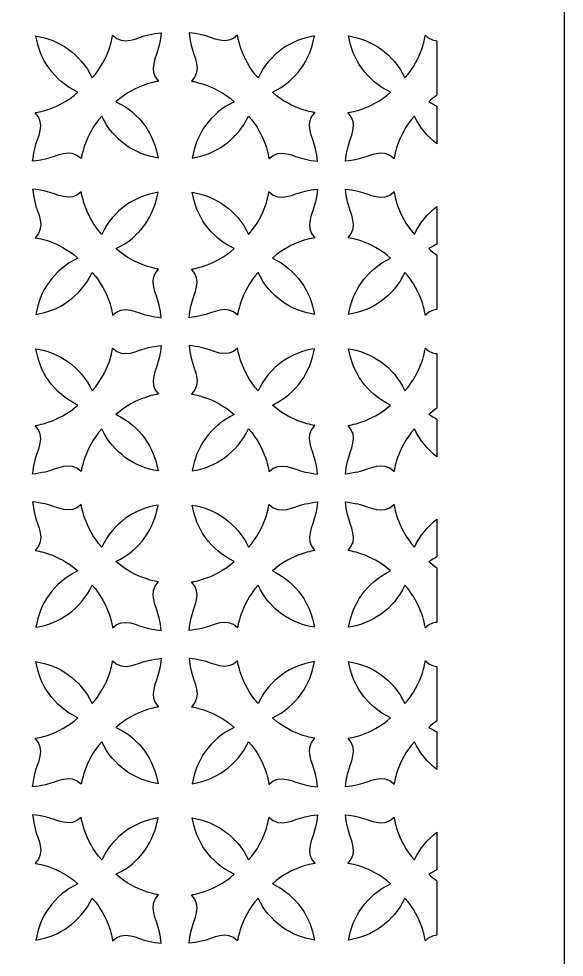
# Model space of a CAD drawing. Header units: centimetres. Extents: x 16.2 to 21.1, y -9 to 9.
# Drawn here: x 18.63 to 21.085, y -4.181 to 0.041 of the extents above; entities that cross this region are included whole.
import ezdxf

# ---------------------------------------------------------------- set-up
doc = ezdxf.new("R2010")
doc.units = ezdxf.units.CM
doc.header["$MEASUREMENT"] = 0
doc.layers.add('layer 1', color=7, linetype='Continuous')

msp = doc.modelspace()

# ---------------------------------------------------------------- linework, layer by layer
at = {"layer": 'layer 1', "color": 250}
msp.add_open_spline([(21.08487, 8.99979), (19.44851, 8.99979), (17.81214, 8.99979), (16.17578, 8.99979), (16.17578, 8.99979), (16.17578, 3.5307), (16.17578, -1.93839), (16.17578, -7.40748), (16.17578, -7.40748), (16.17579, -7.40748), (16.1758, -7.40748), (16.17582, -7.40748), (16.17582, -7.40748), (16.17582, -7.93839), (16.17582, -8.4693), (16.17582, -9.00022), (16.17582, -9.00022), (16.36673, -9.00022), (16.55764, -9.00022), (16.74854, -9.00022), (16.74854, -9.00022), (16.74854, -8.9184), (16.74854, -8.83658), (16.74854, -8.75476), (16.74854, -8.75476), (16.95049, -8.75476), (17.15243, -8.75476), (17.35437, -8.75476), (17.35437, -8.75476), (17.35437, -8.59488), (17.35437, -8.435), (17.35437, -8.27512), (17.35437, -8.27512), (17.43606, -8.27349), (17.51776, -8.27186), (17.59946, -8.27022), (17.59946, -8.27022), (17.61397, -8.31159), (17.63297, -8.34747), (17.66454, -8.37914), (17.66454, -8.37914), (17.69546, -8.41014), (17.7274, -8.42931), (17.76491, -8.43803), (17.76491, -8.43803), (17.81457, -8.44958), (17.867, -8.44455), (17.90686, -8.40977), (17.90686, -8.40977), (17.94544, -8.37612), (17.9677, -8.32221), (17.97569, -8.27078), (17.97569, -8.27078), (17.99851, -8.27309), (18.01793, -8.27256), (18.03624, -8.26994), (18.03624, -8.26994), (18.1276, -8.25686), (18.17076, -8.19905), (18.17847, -8.11187), (18.17847, -8.11187), (18.18036, -8.09051), (18.17886, -8.06942), (18.17207, -8.05086), (18.17207, -8.05086), (18.17351, -8.05122), (18.17494, -8.05157), (18.17638, -8.05193), (18.17638, -8.05193), (18.20862, -8.06308), (18.24086, -8.07422), (18.2731, -8.08537), (18.2731, -8.08537), (18.29245, -8.28293), (18.44501, -8.43675), (18.63034, -8.43675), (18.63034, -8.43675), (18.81568, -8.43675), (18.96824, -8.28293), (18.98759, -8.08537), (18.98759, -8.08537), (19.01983, -8.07422), (19.05207, -8.06308), (19.08431, -8.05193), (19.08431, -8.05193), (19.08574, -8.05157), (19.08718, -8.05122), (19.08861, -8.05086), (19.08861, -8.05086), (19.08183, -8.06942), (19.08032, -8.09051), (19.08222, -8.11187), (19.08222, -8.11187), (19.08993, -8.19905), (19.13308, -8.25686), (19.22445, -8.26994), (19.22445, -8.26994), (19.24276, -8.27256), (19.26217, -8.27309), (19.28499, -8.27078), (19.28499, -8.27078), (19.29299, -8.32221), (19.31525, -8.37612), (19.35382, -8.40977), (19.35382, -8.40977), (19.39368, -8.44455), (19.44612, -8.44958), (19.49577, -8.43803), (19.49577, -8.43803), (19.53329, -8.42931), (19.56524, -8.41014), (19.59615, -8.37914), (19.59615, -8.37914), (19.62771, -8.34747), (19.64672, -8.31159), (19.66123, -8.27022), (19.66123, -8.27022), (19.74293, -8.27186), (19.82463, -8.27349), (19.90632, -8.27512), (19.90632, -8.27512), (19.90632, -8.435), (19.90632, -8.59488), (19.90632, -8.75476), (19.90632, -8.75476), (20.10827, -8.75476), (20.3102, -8.75476), (20.51214, -8.75476), (20.51214, -8.75476), (20.51214, -8.83658), (20.51214, -8.9184), (20.51214, -9.00022), (20.51214, -9.00022), (20.70305, -9.00022), (20.89396, -9.00022), (21.08487, -9.00022), (21.08487, -9.00022), (21.08487, -8.4693), (21.08487, -7.93839), (21.08487, -7.40748), (21.08487, -7.40748), (21.08487, -1.93839), (21.08487, 3.5307), (21.08487, 8.99979)], degree=3, knots=[0, 0, 0, 0, 0.027027, 0.027027, 0.027027, 0.027027, 0.0540541, 0.0540541, 0.0540541, 0.0540541, 0.0810811, 0.0810811, 0.0810811, 0.0810811, 0.1081081, 0.1081081, 0.1081081, 0.1081081, 0.1351351, 0.1351351, 0.1351351, 0.1351351, 0.1621622, 0.1621622, 0.1621622, 0.1621622, 0.1891892, 0.1891892, 0.1891892, 0.1891892, 0.2162162, 0.2162162, 0.2162162, 0.2162162, 0.2432432, 0.2432432, 0.2432432, 0.2432432, 0.2702703, 0.2702703, 0.2702703, 0.2702703, 0.2972973, 0.2972973, 0.2972973, 0.2972973, 0.3243243, 0.3243243, 0.3243243, 0.3243243, 0.3513514, 0.3513514, 0.3513514, 0.3513514, 0.3783784, 0.3783784, 0.3783784, 0.3783784, 0.4054054, 0.4054054, 0.4054054, 0.4054054, 0.4324324, 0.4324324, 0.4324324, 0.4324324, 0.4594595, 0.4594595, 0.4594595, 0.4594595, 0.4864865, 0.4864865, 0.4864865, 0.4864865, 0.5135135, 0.5135135, 0.5135135, 0.5135135, 0.5405405, 0.5405405, 0.5405405, 0.5405405, 0.5675676, 0.5675676, 0.5675676, 0.5675676, 0.5945946, 0.5945946, 0.5945946, 0.5945946, 0.6216216, 0.6216216, 0.6216216, 0.6216216, 0.6486486, 0.6486486, 0.6486486, 0.6486486, 0.6756757, 0.6756757, 0.6756757, 0.6756757, 0.7027027, 0.7027027, 0.7027027, 0.7027027, 0.7297297, 0.7297297, 0.7297297, 0.7297297, 0.7567568, 0.7567568, 0.7567568, 0.7567568, 0.7837838, 0.7837838, 0.7837838, 0.7837838, 0.8108108, 0.8108108, 0.8108108, 0.8108108, 0.8378378, 0.8378378, 0.8378378, 0.8378378, 0.8648649, 0.8648649, 0.8648649, 0.8648649, 0.8918919, 0.8918919, 0.8918919, 0.8918919, 0.9189189, 0.9189189, 0.9189189, 0.9189189, 0.9459459, 0.9459459, 0.9459459, 0.9459459, 1, 1, 1, 1], dxfattribs=at)
at = {"layer": 'layer 1', "color": 7}
for points, knots in [([(19.25695, -0.58592), (19.24005, -0.48131), (19.17871, -0.38596), (19.06784, -0.33238), (19.06784, -0.33238), (19.15674, -0.253), (19.25956, -0.24051), (19.25956, -0.24051), (19.25956, -0.24051), (19.20917, -0.19013), (19.25039, -0.13151), (19.26203, -0.07846), (19.26203, -0.07846), (19.26608, -0.06001), (19.26912, -0.04005), (19.27139, -0.02185), (19.27139, -0.02185), (19.25319, -0.02411), (19.23324, -0.02717), (19.21478, -0.03122), (19.21478, -0.03122), (19.16174, -0.04286), (19.10312, -0.08407), (19.05274, -0.03369), (19.05274, -0.03369), (19.05274, -0.03369), (19.04024, -0.1365), (18.96088, -0.22541), (18.96088, -0.22541), (18.90729, -0.11454), (18.81194, -0.05318), (18.70732, -0.0363), (18.70732, -0.0363), (18.7242, -0.1409), (18.78556, -0.23627), (18.89643, -0.28985), (18.89643, -0.28985), (18.80753, -0.36923), (18.70471, -0.38172), (18.70471, -0.38172), (18.70471, -0.38172), (18.75509, -0.43211), (18.71388, -0.49072), (18.70224, -0.54375), (18.70224, -0.54375), (18.69819, -0.56221), (18.69514, -0.58217), (18.69287, -0.60037), (18.69287, -0.60037), (18.71108, -0.59811), (18.73103, -0.59506), (18.74949, -0.591), (18.74949, -0.591), (18.80252, -0.57937), (18.86114, -0.53816), (18.91153, -0.58853), (18.91153, -0.58853), (18.91153, -0.58853), (18.92402, -0.48573), (19.0034, -0.39682), (19.0034, -0.39682), (19.05697, -0.50768), (19.15234, -0.56903), (19.25695, -0.58592)], [0, 0, 0, 0, 0.0588235, 0.0588235, 0.0588235, 0.0588235, 0.1176471, 0.1176471, 0.1176471, 0.1176471, 0.1764706, 0.1764706, 0.1764706, 0.1764706, 0.2352941, 0.2352941, 0.2352941, 0.2352941, 0.2941176, 0.2941176, 0.2941176, 0.2941176, 0.3529412, 0.3529412, 0.3529412, 0.3529412, 0.4117647, 0.4117647, 0.4117647, 0.4117647, 0.4705882, 0.4705882, 0.4705882, 0.4705882, 0.5294118, 0.5294118, 0.5294118, 0.5294118, 0.5882353, 0.5882353, 0.5882353, 0.5882353, 0.6470588, 0.6470588, 0.6470588, 0.6470588, 0.7058824, 0.7058824, 0.7058824, 0.7058824, 0.7647059, 0.7647059, 0.7647059, 0.7647059, 0.8235294, 0.8235294, 0.8235294, 0.8235294, 0.8823529, 0.8823529, 0.8823529, 0.8823529, 1, 1, 1, 1]), ([(19.41094, -0.58592), (19.42782, -0.48131), (19.48918, -0.38596), (19.60005, -0.33238), (19.60005, -0.33238), (19.51114, -0.253), (19.40834, -0.24051), (19.40834, -0.24051), (19.40834, -0.24051), (19.45871, -0.19013), (19.4175, -0.13151), (19.40586, -0.07846), (19.40586, -0.07846), (19.40181, -0.06001), (19.39876, -0.04005), (19.39649, -0.02185), (19.39649, -0.02185), (19.4147, -0.02411), (19.43464, -0.02717), (19.4531, -0.03122), (19.4531, -0.03122), (19.50614, -0.04286), (19.56476, -0.08407), (19.61515, -0.03369), (19.61515, -0.03369), (19.61515, -0.03369), (19.62764, -0.1365), (19.707, -0.22541), (19.707, -0.22541), (19.76059, -0.11454), (19.85596, -0.05318), (19.96057, -0.0363), (19.96057, -0.0363), (19.94368, -0.1409), (19.88232, -0.23627), (19.77145, -0.28985), (19.77145, -0.28985), (19.86037, -0.36923), (19.96316, -0.38172), (19.96316, -0.38172), (19.96316, -0.38172), (19.91279, -0.43211), (19.95399, -0.49072), (19.96564, -0.54375), (19.96564, -0.54375), (19.96969, -0.56221), (19.97275, -0.58217), (19.97502, -0.60037), (19.97502, -0.60037), (19.95681, -0.59811), (19.93686, -0.59506), (19.9184, -0.591), (19.9184, -0.591), (19.86537, -0.57937), (19.80674, -0.53816), (19.75637, -0.58853), (19.75637, -0.58853), (19.75637, -0.58853), (19.74386, -0.48573), (19.66449, -0.39682), (19.66449, -0.39682), (19.61091, -0.50768), (19.51555, -0.56903), (19.41094, -0.58592)], [0, 0, 0, 0, 0.0588235, 0.0588235, 0.0588235, 0.0588235, 0.1176471, 0.1176471, 0.1176471, 0.1176471, 0.1764706, 0.1764706, 0.1764706, 0.1764706, 0.2352941, 0.2352941, 0.2352941, 0.2352941, 0.2941176, 0.2941176, 0.2941176, 0.2941176, 0.3529412, 0.3529412, 0.3529412, 0.3529412, 0.4117647, 0.4117647, 0.4117647, 0.4117647, 0.4705882, 0.4705882, 0.4705882, 0.4705882, 0.5294118, 0.5294118, 0.5294118, 0.5294118, 0.5882353, 0.5882353, 0.5882353, 0.5882353, 0.6470588, 0.6470588, 0.6470588, 0.6470588, 0.7058824, 0.7058824, 0.7058824, 0.7058824, 0.7647059, 0.7647059, 0.7647059, 0.7647059, 0.8235294, 0.8235294, 0.8235294, 0.8235294, 0.8823529, 0.8823529, 0.8823529, 0.8823529, 1, 1, 1, 1]), ([(20.51214, -0.5221), (20.51214, -0.46573), (20.51214, -0.40935), (20.51214, -0.35298), (20.51214, -0.35298), (20.50046, -0.34557), (20.48812, -0.33867), (20.47508, -0.33238), (20.47508, -0.33238), (20.48727, -0.32149), (20.49972, -0.31186), (20.51214, -0.30335), (20.51214, -0.30335), (20.51214, -0.22157), (20.51214, -0.13978), (20.51214, -0.058), (20.51214, -0.058), (20.49418, -0.05699), (20.47663, -0.05034), (20.45998, -0.03369), (20.45998, -0.03369), (20.45998, -0.03369), (20.44748, -0.1365), (20.36811, -0.22541), (20.36811, -0.22541), (20.31453, -0.11454), (20.21916, -0.05318), (20.11455, -0.0363), (20.11455, -0.0363), (20.13144, -0.1409), (20.1928, -0.23627), (20.30366, -0.28985), (20.30366, -0.28985), (20.21477, -0.36923), (20.11195, -0.38172), (20.11195, -0.38172), (20.11195, -0.38172), (20.16233, -0.43211), (20.12112, -0.49072), (20.10948, -0.54375), (20.10948, -0.54375), (20.10543, -0.56221), (20.10237, -0.58217), (20.10011, -0.60037), (20.10011, -0.60037), (20.11831, -0.59811), (20.13826, -0.59506), (20.15671, -0.591), (20.15671, -0.591), (20.20977, -0.57937), (20.26838, -0.53816), (20.31876, -0.58853), (20.31876, -0.58853), (20.31876, -0.58853), (20.33126, -0.48573), (20.41063, -0.39682), (20.41063, -0.39682), (20.43615, -0.44964), (20.47116, -0.49121), (20.51214, -0.5221)], [0, 0, 0, 0, 0.0625, 0.0625, 0.0625, 0.0625, 0.125, 0.125, 0.125, 0.125, 0.1875, 0.1875, 0.1875, 0.1875, 0.25, 0.25, 0.25, 0.25, 0.3125, 0.3125, 0.3125, 0.3125, 0.375, 0.375, 0.375, 0.375, 0.4375, 0.4375, 0.4375, 0.4375, 0.5, 0.5, 0.5, 0.5, 0.5625, 0.5625, 0.5625, 0.5625, 0.625, 0.625, 0.625, 0.625, 0.6875, 0.6875, 0.6875, 0.6875, 0.75, 0.75, 0.75, 0.75, 0.8125, 0.8125, 0.8125, 0.8125, 0.875, 0.875, 0.875, 0.875, 1, 1, 1, 1]), ([(19.25695, -0.73992), (19.24005, -0.84453), (19.17871, -0.9399), (19.06784, -0.99347), (19.06784, -0.99347), (19.15674, -1.07284), (19.25956, -1.08535), (19.25956, -1.08535), (19.25956, -1.08535), (19.20917, -1.13572), (19.25039, -1.19435), (19.26203, -1.24738), (19.26203, -1.24738), (19.26608, -1.26584), (19.26912, -1.2858), (19.27139, -1.304), (19.27139, -1.304), (19.25319, -1.30174), (19.23324, -1.29868), (19.21478, -1.29463), (19.21478, -1.29463), (19.16174, -1.28299), (19.10312, -1.24179), (19.05274, -1.29216), (19.05274, -1.29216), (19.05274, -1.29216), (19.04024, -1.18935), (18.96088, -1.10043), (18.96088, -1.10043), (18.90729, -1.21131), (18.81194, -1.27266), (18.70732, -1.28955), (18.70732, -1.28955), (18.7242, -1.18495), (18.78556, -1.08958), (18.89643, -1.036), (18.89643, -1.036), (18.80753, -0.95663), (18.70471, -0.94413), (18.70471, -0.94413), (18.70471, -0.94413), (18.75509, -0.89375), (18.71388, -0.83513), (18.70224, -0.78209), (18.70224, -0.78209), (18.69819, -0.76364), (18.69514, -0.74369), (18.69287, -0.72547), (18.69287, -0.72547), (18.71108, -0.72775), (18.73103, -0.7308), (18.74949, -0.73485), (18.74949, -0.73485), (18.80252, -0.74648), (18.86114, -0.7877), (18.91153, -0.73732), (18.91153, -0.73732), (18.91153, -0.73732), (18.92402, -0.84012), (19.0034, -0.92904), (19.0034, -0.92904), (19.05697, -0.81816), (19.15234, -0.75682), (19.25695, -0.73992)], [0, 0, 0, 0, 0.0588235, 0.0588235, 0.0588235, 0.0588235, 0.1176471, 0.1176471, 0.1176471, 0.1176471, 0.1764706, 0.1764706, 0.1764706, 0.1764706, 0.2352941, 0.2352941, 0.2352941, 0.2352941, 0.2941176, 0.2941176, 0.2941176, 0.2941176, 0.3529412, 0.3529412, 0.3529412, 0.3529412, 0.4117647, 0.4117647, 0.4117647, 0.4117647, 0.4705882, 0.4705882, 0.4705882, 0.4705882, 0.5294118, 0.5294118, 0.5294118, 0.5294118, 0.5882353, 0.5882353, 0.5882353, 0.5882353, 0.6470588, 0.6470588, 0.6470588, 0.6470588, 0.7058824, 0.7058824, 0.7058824, 0.7058824, 0.7647059, 0.7647059, 0.7647059, 0.7647059, 0.8235294, 0.8235294, 0.8235294, 0.8235294, 0.8823529, 0.8823529, 0.8823529, 0.8823529, 1, 1, 1, 1]), ([(19.41094, -0.73992), (19.42782, -0.84453), (19.48918, -0.9399), (19.60005, -0.99347), (19.60005, -0.99347), (19.51114, -1.07284), (19.40834, -1.08535), (19.40834, -1.08535), (19.40834, -1.08535), (19.45871, -1.13572), (19.4175, -1.19435), (19.40586, -1.24738), (19.40586, -1.24738), (19.40181, -1.26584), (19.39876, -1.2858), (19.39649, -1.304), (19.39649, -1.304), (19.4147, -1.30174), (19.43464, -1.29868), (19.4531, -1.29463), (19.4531, -1.29463), (19.50614, -1.28299), (19.56476, -1.24179), (19.61515, -1.29216), (19.61515, -1.29216), (19.61515, -1.29216), (19.62764, -1.18935), (19.707, -1.10043), (19.707, -1.10043), (19.76059, -1.21131), (19.85596, -1.27266), (19.96057, -1.28955), (19.96057, -1.28955), (19.94368, -1.18495), (19.88232, -1.08958), (19.77145, -1.036), (19.77145, -1.036), (19.86037, -0.95663), (19.96316, -0.94413), (19.96316, -0.94413), (19.96316, -0.94413), (19.91279, -0.89375), (19.95399, -0.83513), (19.96564, -0.78209), (19.96564, -0.78209), (19.96969, -0.76364), (19.97275, -0.74369), (19.97502, -0.72547), (19.97502, -0.72547), (19.95681, -0.72775), (19.93686, -0.7308), (19.9184, -0.73485), (19.9184, -0.73485), (19.86537, -0.74648), (19.80674, -0.7877), (19.75637, -0.73732), (19.75637, -0.73732), (19.75637, -0.73732), (19.74386, -0.84012), (19.66449, -0.92904), (19.66449, -0.92904), (19.61091, -0.81816), (19.51555, -0.75682), (19.41094, -0.73992)], [0, 0, 0, 0, 0.0588235, 0.0588235, 0.0588235, 0.0588235, 0.1176471, 0.1176471, 0.1176471, 0.1176471, 0.1764706, 0.1764706, 0.1764706, 0.1764706, 0.2352941, 0.2352941, 0.2352941, 0.2352941, 0.2941176, 0.2941176, 0.2941176, 0.2941176, 0.3529412, 0.3529412, 0.3529412, 0.3529412, 0.4117647, 0.4117647, 0.4117647, 0.4117647, 0.4705882, 0.4705882, 0.4705882, 0.4705882, 0.5294118, 0.5294118, 0.5294118, 0.5294118, 0.5882353, 0.5882353, 0.5882353, 0.5882353, 0.6470588, 0.6470588, 0.6470588, 0.6470588, 0.7058824, 0.7058824, 0.7058824, 0.7058824, 0.7647059, 0.7647059, 0.7647059, 0.7647059, 0.8235294, 0.8235294, 0.8235294, 0.8235294, 0.8823529, 0.8823529, 0.8823529, 0.8823529, 1, 1, 1, 1]), ([(20.51214, -1.26785), (20.51214, -1.18606), (20.51214, -1.10428), (20.51214, -1.0225), (20.51214, -1.0225), (20.49972, -1.01399), (20.48727, -1.00437), (20.47508, -0.99347), (20.47508, -0.99347), (20.48812, -0.98717), (20.50046, -0.98028), (20.51214, -0.97288), (20.51214, -0.97288), (20.51214, -0.91651), (20.51214, -0.86013), (20.51214, -0.80375), (20.51214, -0.80375), (20.47116, -0.83464), (20.43615, -0.87621), (20.41063, -0.92904), (20.41063, -0.92904), (20.33126, -0.84012), (20.31876, -0.73732), (20.31876, -0.73732), (20.31876, -0.73732), (20.26838, -0.7877), (20.20977, -0.74648), (20.15671, -0.73485), (20.15671, -0.73485), (20.13826, -0.7308), (20.11831, -0.72775), (20.10011, -0.72547), (20.10011, -0.72547), (20.10237, -0.74369), (20.10543, -0.76364), (20.10948, -0.78209), (20.10948, -0.78209), (20.12112, -0.83513), (20.16233, -0.89375), (20.11195, -0.94413), (20.11195, -0.94413), (20.11195, -0.94413), (20.21477, -0.95663), (20.30366, -1.036), (20.30366, -1.036), (20.1928, -1.08958), (20.13144, -1.18495), (20.11455, -1.28955), (20.11455, -1.28955), (20.21916, -1.27266), (20.31453, -1.21131), (20.36811, -1.10043), (20.36811, -1.10043), (20.44748, -1.18935), (20.45998, -1.29216), (20.45998, -1.29216), (20.45998, -1.29216), (20.47663, -1.2755), (20.49418, -1.26887), (20.51214, -1.26785)], [0, 0, 0, 0, 0.0625, 0.0625, 0.0625, 0.0625, 0.125, 0.125, 0.125, 0.125, 0.1875, 0.1875, 0.1875, 0.1875, 0.25, 0.25, 0.25, 0.25, 0.3125, 0.3125, 0.3125, 0.3125, 0.375, 0.375, 0.375, 0.375, 0.4375, 0.4375, 0.4375, 0.4375, 0.5, 0.5, 0.5, 0.5, 0.5625, 0.5625, 0.5625, 0.5625, 0.625, 0.625, 0.625, 0.625, 0.6875, 0.6875, 0.6875, 0.6875, 0.75, 0.75, 0.75, 0.75, 0.8125, 0.8125, 0.8125, 0.8125, 0.875, 0.875, 0.875, 0.875, 1, 1, 1, 1]), ([(19.25695, -1.99317), (19.24005, -1.88856), (19.17871, -1.79321), (19.06784, -1.73962), (19.06784, -1.73962), (19.15674, -1.66025), (19.25956, -1.64775), (19.25956, -1.64775), (19.25956, -1.64775), (19.20917, -1.59737), (19.25039, -1.53874), (19.26203, -1.4857), (19.26203, -1.4857), (19.26608, -1.46725), (19.26912, -1.44729), (19.27139, -1.4291), (19.27139, -1.4291), (19.25319, -1.43136), (19.23324, -1.43441), (19.21478, -1.43847), (19.21478, -1.43847), (19.16174, -1.4501), (19.10312, -1.49131), (19.05274, -1.44094), (19.05274, -1.44094), (19.05274, -1.44094), (19.04024, -1.54374), (18.96088, -1.63265), (18.96088, -1.63265), (18.90729, -1.52178), (18.81194, -1.46043), (18.70732, -1.44354), (18.70732, -1.44354), (18.7242, -1.54815), (18.78556, -1.64351), (18.89643, -1.6971), (18.89643, -1.6971), (18.80753, -1.77647), (18.70471, -1.78896), (18.70471, -1.78896), (18.70471, -1.78896), (18.75509, -1.83935), (18.71388, -1.89797), (18.70224, -1.951), (18.70224, -1.951), (18.69819, -1.96946), (18.69514, -1.98942), (18.69287, -2.00761), (18.69287, -2.00761), (18.71108, -2.00536), (18.73103, -2.00229), (18.74949, -1.99824), (18.74949, -1.99824), (18.80252, -1.98662), (18.86114, -1.9454), (18.91153, -1.99577), (18.91153, -1.99577), (18.91153, -1.99577), (18.92402, -1.89297), (19.0034, -1.80406), (19.0034, -1.80406), (19.05697, -1.91493), (19.15234, -1.97628), (19.25695, -1.99317)], [0, 0, 0, 0, 0.0588235, 0.0588235, 0.0588235, 0.0588235, 0.1176471, 0.1176471, 0.1176471, 0.1176471, 0.1764706, 0.1764706, 0.1764706, 0.1764706, 0.2352941, 0.2352941, 0.2352941, 0.2352941, 0.2941176, 0.2941176, 0.2941176, 0.2941176, 0.3529412, 0.3529412, 0.3529412, 0.3529412, 0.4117647, 0.4117647, 0.4117647, 0.4117647, 0.4705882, 0.4705882, 0.4705882, 0.4705882, 0.5294118, 0.5294118, 0.5294118, 0.5294118, 0.5882353, 0.5882353, 0.5882353, 0.5882353, 0.6470588, 0.6470588, 0.6470588, 0.6470588, 0.7058824, 0.7058824, 0.7058824, 0.7058824, 0.7647059, 0.7647059, 0.7647059, 0.7647059, 0.8235294, 0.8235294, 0.8235294, 0.8235294, 0.8823529, 0.8823529, 0.8823529, 0.8823529, 1, 1, 1, 1]), ([(19.41094, -1.99317), (19.42782, -1.88856), (19.48918, -1.79321), (19.60005, -1.73962), (19.60005, -1.73962), (19.51114, -1.66025), (19.40834, -1.64775), (19.40834, -1.64775), (19.40834, -1.64775), (19.45871, -1.59737), (19.4175, -1.53874), (19.40586, -1.4857), (19.40586, -1.4857), (19.40181, -1.46725), (19.39876, -1.44729), (19.39649, -1.4291), (19.39649, -1.4291), (19.4147, -1.43136), (19.43464, -1.43441), (19.4531, -1.43847), (19.4531, -1.43847), (19.50614, -1.4501), (19.56476, -1.49131), (19.61515, -1.44094), (19.61515, -1.44094), (19.61515, -1.44094), (19.62764, -1.54374), (19.707, -1.63265), (19.707, -1.63265), (19.76059, -1.52178), (19.85596, -1.46043), (19.96057, -1.44354), (19.96057, -1.44354), (19.94368, -1.54815), (19.88232, -1.64351), (19.77145, -1.6971), (19.77145, -1.6971), (19.86037, -1.77647), (19.96316, -1.78896), (19.96316, -1.78896), (19.96316, -1.78896), (19.91279, -1.83935), (19.95399, -1.89797), (19.96564, -1.951), (19.96564, -1.951), (19.96969, -1.96946), (19.97275, -1.98942), (19.97502, -2.00761), (19.97502, -2.00761), (19.95681, -2.00536), (19.93686, -2.00229), (19.9184, -1.99824), (19.9184, -1.99824), (19.86537, -1.98662), (19.80674, -1.9454), (19.75637, -1.99577), (19.75637, -1.99577), (19.75637, -1.99577), (19.74386, -1.89297), (19.66449, -1.80406), (19.66449, -1.80406), (19.61091, -1.91493), (19.51555, -1.97628), (19.41094, -1.99317)], [0, 0, 0, 0, 0.0588235, 0.0588235, 0.0588235, 0.0588235, 0.1176471, 0.1176471, 0.1176471, 0.1176471, 0.1764706, 0.1764706, 0.1764706, 0.1764706, 0.2352941, 0.2352941, 0.2352941, 0.2352941, 0.2941176, 0.2941176, 0.2941176, 0.2941176, 0.3529412, 0.3529412, 0.3529412, 0.3529412, 0.4117647, 0.4117647, 0.4117647, 0.4117647, 0.4705882, 0.4705882, 0.4705882, 0.4705882, 0.5294118, 0.5294118, 0.5294118, 0.5294118, 0.5882353, 0.5882353, 0.5882353, 0.5882353, 0.6470588, 0.6470588, 0.6470588, 0.6470588, 0.7058824, 0.7058824, 0.7058824, 0.7058824, 0.7647059, 0.7647059, 0.7647059, 0.7647059, 0.8235294, 0.8235294, 0.8235294, 0.8235294, 0.8823529, 0.8823529, 0.8823529, 0.8823529, 1, 1, 1, 1]), ([(20.51214, -1.92934), (20.51214, -1.87296), (20.51214, -1.8166), (20.51214, -1.76022), (20.51214, -1.76022), (20.50046, -1.75282), (20.48812, -1.74592), (20.47508, -1.73962), (20.47508, -1.73962), (20.48727, -1.72874), (20.49972, -1.71911), (20.51214, -1.71059), (20.51214, -1.71059), (20.51214, -1.62882), (20.51214, -1.54703), (20.51214, -1.46525), (20.51214, -1.46525), (20.49418, -1.46423), (20.47663, -1.45759), (20.45998, -1.44094), (20.45998, -1.44094), (20.45998, -1.44094), (20.44748, -1.54374), (20.36811, -1.63265), (20.36811, -1.63265), (20.31453, -1.52178), (20.21916, -1.46043), (20.11455, -1.44354), (20.11455, -1.44354), (20.13144, -1.54815), (20.1928, -1.64351), (20.30366, -1.6971), (20.30366, -1.6971), (20.21477, -1.77647), (20.11195, -1.78896), (20.11195, -1.78896), (20.11195, -1.78896), (20.16233, -1.83935), (20.12112, -1.89797), (20.10948, -1.951), (20.10948, -1.951), (20.10543, -1.96946), (20.10237, -1.98942), (20.10011, -2.00761), (20.10011, -2.00761), (20.11831, -2.00536), (20.13826, -2.00229), (20.15671, -1.99824), (20.15671, -1.99824), (20.20977, -1.98662), (20.26838, -1.9454), (20.31876, -1.99577), (20.31876, -1.99577), (20.31876, -1.99577), (20.33126, -1.89297), (20.41063, -1.80406), (20.41063, -1.80406), (20.43615, -1.85689), (20.47116, -1.89846), (20.51214, -1.92934)], [0, 0, 0, 0, 0.0625, 0.0625, 0.0625, 0.0625, 0.125, 0.125, 0.125, 0.125, 0.1875, 0.1875, 0.1875, 0.1875, 0.25, 0.25, 0.25, 0.25, 0.3125, 0.3125, 0.3125, 0.3125, 0.375, 0.375, 0.375, 0.375, 0.4375, 0.4375, 0.4375, 0.4375, 0.5, 0.5, 0.5, 0.5, 0.5625, 0.5625, 0.5625, 0.5625, 0.625, 0.625, 0.625, 0.625, 0.6875, 0.6875, 0.6875, 0.6875, 0.75, 0.75, 0.75, 0.75, 0.8125, 0.8125, 0.8125, 0.8125, 0.875, 0.875, 0.875, 0.875, 1, 1, 1, 1]), ([(19.25695, -2.14717), (19.24005, -2.25178), (19.17871, -2.34714), (19.06784, -2.40072), (19.06784, -2.40072), (19.15674, -2.48009), (19.25956, -2.49259), (19.25956, -2.49259), (19.25956, -2.49259), (19.20917, -2.54296), (19.25039, -2.6016), (19.26203, -2.65463), (19.26203, -2.65463), (19.26608, -2.67309), (19.26912, -2.69305), (19.27139, -2.71124), (19.27139, -2.71124), (19.25319, -2.70899), (19.23324, -2.70592), (19.21478, -2.70187), (19.21478, -2.70187), (19.16174, -2.69023), (19.10312, -2.64903), (19.05274, -2.6994), (19.05274, -2.6994), (19.05274, -2.6994), (19.04024, -2.59659), (18.96088, -2.50769), (18.96088, -2.50769), (18.90729, -2.61856), (18.81194, -2.67991), (18.70732, -2.6968), (18.70732, -2.6968), (18.7242, -2.59219), (18.78556, -2.49683), (18.89643, -2.44325), (18.89643, -2.44325), (18.80753, -2.36388), (18.70471, -2.35137), (18.70471, -2.35137), (18.70471, -2.35137), (18.75509, -2.301), (18.71388, -2.24237), (18.70224, -2.18933), (18.70224, -2.18933), (18.69819, -2.17088), (18.69514, -2.15094), (18.69287, -2.13272), (18.69287, -2.13272), (18.71108, -2.13499), (18.73103, -2.13805), (18.74949, -2.14209), (18.74949, -2.14209), (18.80252, -2.15373), (18.86114, -2.19494), (18.91153, -2.14456), (18.91153, -2.14456), (18.91153, -2.14456), (18.92402, -2.24737), (19.0034, -2.33627), (19.0034, -2.33627), (19.05697, -2.22541), (19.15234, -2.16406), (19.25695, -2.14717)], [0, 0, 0, 0, 0.0588235, 0.0588235, 0.0588235, 0.0588235, 0.1176471, 0.1176471, 0.1176471, 0.1176471, 0.1764706, 0.1764706, 0.1764706, 0.1764706, 0.2352941, 0.2352941, 0.2352941, 0.2352941, 0.2941176, 0.2941176, 0.2941176, 0.2941176, 0.3529412, 0.3529412, 0.3529412, 0.3529412, 0.4117647, 0.4117647, 0.4117647, 0.4117647, 0.4705882, 0.4705882, 0.4705882, 0.4705882, 0.5294118, 0.5294118, 0.5294118, 0.5294118, 0.5882353, 0.5882353, 0.5882353, 0.5882353, 0.6470588, 0.6470588, 0.6470588, 0.6470588, 0.7058824, 0.7058824, 0.7058824, 0.7058824, 0.7647059, 0.7647059, 0.7647059, 0.7647059, 0.8235294, 0.8235294, 0.8235294, 0.8235294, 0.8823529, 0.8823529, 0.8823529, 0.8823529, 1, 1, 1, 1]), ([(19.41094, -2.14717), (19.42782, -2.25178), (19.48918, -2.34714), (19.60005, -2.40072), (19.60005, -2.40072), (19.51114, -2.48009), (19.40834, -2.49259), (19.40834, -2.49259), (19.40834, -2.49259), (19.45871, -2.54296), (19.4175, -2.6016), (19.40586, -2.65463), (19.40586, -2.65463), (19.40181, -2.67309), (19.39876, -2.69305), (19.39649, -2.71124), (19.39649, -2.71124), (19.4147, -2.70899), (19.43464, -2.70592), (19.4531, -2.70187), (19.4531, -2.70187), (19.50614, -2.69023), (19.56476, -2.64903), (19.61515, -2.6994), (19.61515, -2.6994), (19.61515, -2.6994), (19.62764, -2.59659), (19.707, -2.50769), (19.707, -2.50769), (19.76059, -2.61856), (19.85596, -2.67991), (19.96057, -2.6968), (19.96057, -2.6968), (19.94368, -2.59219), (19.88232, -2.49683), (19.77145, -2.44325), (19.77145, -2.44325), (19.86037, -2.36388), (19.96316, -2.35137), (19.96316, -2.35137), (19.96316, -2.35137), (19.91279, -2.301), (19.95399, -2.24237), (19.96564, -2.18933), (19.96564, -2.18933), (19.96969, -2.17088), (19.97275, -2.15094), (19.97502, -2.13272), (19.97502, -2.13272), (19.95681, -2.13499), (19.93686, -2.13805), (19.9184, -2.14209), (19.9184, -2.14209), (19.86537, -2.15373), (19.80674, -2.19494), (19.75637, -2.14456), (19.75637, -2.14456), (19.75637, -2.14456), (19.74386, -2.24737), (19.66449, -2.33627), (19.66449, -2.33627), (19.61091, -2.22541), (19.51555, -2.16406), (19.41094, -2.14717)], [0, 0, 0, 0, 0.0588235, 0.0588235, 0.0588235, 0.0588235, 0.1176471, 0.1176471, 0.1176471, 0.1176471, 0.1764706, 0.1764706, 0.1764706, 0.1764706, 0.2352941, 0.2352941, 0.2352941, 0.2352941, 0.2941176, 0.2941176, 0.2941176, 0.2941176, 0.3529412, 0.3529412, 0.3529412, 0.3529412, 0.4117647, 0.4117647, 0.4117647, 0.4117647, 0.4705882, 0.4705882, 0.4705882, 0.4705882, 0.5294118, 0.5294118, 0.5294118, 0.5294118, 0.5882353, 0.5882353, 0.5882353, 0.5882353, 0.6470588, 0.6470588, 0.6470588, 0.6470588, 0.7058824, 0.7058824, 0.7058824, 0.7058824, 0.7647059, 0.7647059, 0.7647059, 0.7647059, 0.8235294, 0.8235294, 0.8235294, 0.8235294, 0.8823529, 0.8823529, 0.8823529, 0.8823529, 1, 1, 1, 1]), ([(20.51214, -2.67509), (20.51214, -2.59331), (20.51214, -2.51152), (20.51214, -2.42974), (20.51214, -2.42974), (20.49972, -2.42123), (20.48727, -2.4116), (20.47508, -2.40072), (20.47508, -2.40072), (20.48812, -2.39442), (20.50046, -2.38752), (20.51214, -2.38013), (20.51214, -2.38013), (20.51214, -2.32376), (20.51214, -2.26737), (20.51214, -2.211), (20.51214, -2.211), (20.47116, -2.24188), (20.43615, -2.28346), (20.41063, -2.33627), (20.41063, -2.33627), (20.33126, -2.24737), (20.31876, -2.14456), (20.31876, -2.14456), (20.31876, -2.14456), (20.26838, -2.19494), (20.20977, -2.15373), (20.15671, -2.14209), (20.15671, -2.14209), (20.13826, -2.13805), (20.11831, -2.13499), (20.10011, -2.13272), (20.10011, -2.13272), (20.10237, -2.15094), (20.10543, -2.17088), (20.10948, -2.18933), (20.10948, -2.18933), (20.12112, -2.24237), (20.16233, -2.301), (20.11195, -2.35137), (20.11195, -2.35137), (20.11195, -2.35137), (20.21477, -2.36388), (20.30366, -2.44325), (20.30366, -2.44325), (20.1928, -2.49683), (20.13144, -2.59219), (20.11455, -2.6968), (20.11455, -2.6968), (20.21916, -2.67991), (20.31453, -2.61856), (20.36811, -2.50769), (20.36811, -2.50769), (20.44748, -2.59659), (20.45998, -2.6994), (20.45998, -2.6994), (20.45998, -2.6994), (20.47663, -2.68275), (20.49418, -2.67611), (20.51214, -2.67509)], [0, 0, 0, 0, 0.0625, 0.0625, 0.0625, 0.0625, 0.125, 0.125, 0.125, 0.125, 0.1875, 0.1875, 0.1875, 0.1875, 0.25, 0.25, 0.25, 0.25, 0.3125, 0.3125, 0.3125, 0.3125, 0.375, 0.375, 0.375, 0.375, 0.4375, 0.4375, 0.4375, 0.4375, 0.5, 0.5, 0.5, 0.5, 0.5625, 0.5625, 0.5625, 0.5625, 0.625, 0.625, 0.625, 0.625, 0.6875, 0.6875, 0.6875, 0.6875, 0.75, 0.75, 0.75, 0.75, 0.8125, 0.8125, 0.8125, 0.8125, 0.875, 0.875, 0.875, 0.875, 1, 1, 1, 1]), ([(19.25695, -3.40042), (19.24005, -3.29581), (19.17871, -3.20044), (19.06784, -3.14686), (19.06784, -3.14686), (19.15674, -3.0675), (19.25956, -3.05499), (19.25956, -3.05499), (19.25956, -3.05499), (19.20917, -3.00462), (19.25039, -2.94598), (19.26203, -2.89295), (19.26203, -2.89295), (19.26608, -2.8745), (19.26912, -2.85454), (19.27139, -2.83634), (19.27139, -2.83634), (19.25319, -2.8386), (19.23324, -2.84167), (19.21478, -2.84571), (19.21478, -2.84571), (19.16174, -2.85735), (19.10312, -2.89855), (19.05274, -2.84818), (19.05274, -2.84818), (19.05274, -2.84818), (19.04024, -2.95099), (18.96088, -3.0399), (18.96088, -3.0399), (18.90729, -2.92902), (18.81194, -2.86767), (18.70732, -2.85078), (18.70732, -2.85078), (18.7242, -2.9554), (18.78556, -3.05075), (18.89643, -3.10434), (18.89643, -3.10434), (18.80753, -3.18371), (18.70471, -3.19621), (18.70471, -3.19621), (18.70471, -3.19621), (18.75509, -3.24658), (18.71388, -3.30521), (18.70224, -3.35825), (18.70224, -3.35825), (18.69819, -3.37671), (18.69514, -3.39665), (18.69287, -3.41486), (18.69287, -3.41486), (18.71108, -3.41258), (18.73103, -3.40954), (18.74949, -3.40549), (18.74949, -3.40549), (18.80252, -3.39386), (18.86114, -3.35265), (18.91153, -3.40302), (18.91153, -3.40302), (18.91153, -3.40302), (18.92402, -3.30021), (19.0034, -3.21131), (19.0034, -3.21131), (19.05697, -3.32218), (19.15234, -3.38353), (19.25695, -3.40042)], [0, 0, 0, 0, 0.0588235, 0.0588235, 0.0588235, 0.0588235, 0.1176471, 0.1176471, 0.1176471, 0.1176471, 0.1764706, 0.1764706, 0.1764706, 0.1764706, 0.2352941, 0.2352941, 0.2352941, 0.2352941, 0.2941176, 0.2941176, 0.2941176, 0.2941176, 0.3529412, 0.3529412, 0.3529412, 0.3529412, 0.4117647, 0.4117647, 0.4117647, 0.4117647, 0.4705882, 0.4705882, 0.4705882, 0.4705882, 0.5294118, 0.5294118, 0.5294118, 0.5294118, 0.5882353, 0.5882353, 0.5882353, 0.5882353, 0.6470588, 0.6470588, 0.6470588, 0.6470588, 0.7058824, 0.7058824, 0.7058824, 0.7058824, 0.7647059, 0.7647059, 0.7647059, 0.7647059, 0.8235294, 0.8235294, 0.8235294, 0.8235294, 0.8823529, 0.8823529, 0.8823529, 0.8823529, 1, 1, 1, 1]), ([(19.41094, -3.40042), (19.42782, -3.29581), (19.48918, -3.20044), (19.60005, -3.14686), (19.60005, -3.14686), (19.51114, -3.0675), (19.40834, -3.05499), (19.40834, -3.05499), (19.40834, -3.05499), (19.45871, -3.00462), (19.4175, -2.94598), (19.40586, -2.89295), (19.40586, -2.89295), (19.40181, -2.8745), (19.39876, -2.85454), (19.39649, -2.83634), (19.39649, -2.83634), (19.4147, -2.8386), (19.43464, -2.84167), (19.4531, -2.84571), (19.4531, -2.84571), (19.50614, -2.85735), (19.56476, -2.89855), (19.61515, -2.84818), (19.61515, -2.84818), (19.61515, -2.84818), (19.62764, -2.95099), (19.707, -3.0399), (19.707, -3.0399), (19.76059, -2.92902), (19.85596, -2.86767), (19.96057, -2.85078), (19.96057, -2.85078), (19.94368, -2.9554), (19.88232, -3.05075), (19.77145, -3.10434), (19.77145, -3.10434), (19.86037, -3.18371), (19.96316, -3.19621), (19.96316, -3.19621), (19.96316, -3.19621), (19.91279, -3.24658), (19.95399, -3.30521), (19.96564, -3.35825), (19.96564, -3.35825), (19.96969, -3.37671), (19.97275, -3.39665), (19.97502, -3.41486), (19.97502, -3.41486), (19.95681, -3.41258), (19.93686, -3.40954), (19.9184, -3.40549), (19.9184, -3.40549), (19.86537, -3.39386), (19.80674, -3.35265), (19.75637, -3.40302), (19.75637, -3.40302), (19.75637, -3.40302), (19.74386, -3.30021), (19.66449, -3.21131), (19.66449, -3.21131), (19.61091, -3.32218), (19.51555, -3.38353), (19.41094, -3.40042)], [0, 0, 0, 0, 0.0588235, 0.0588235, 0.0588235, 0.0588235, 0.1176471, 0.1176471, 0.1176471, 0.1176471, 0.1764706, 0.1764706, 0.1764706, 0.1764706, 0.2352941, 0.2352941, 0.2352941, 0.2352941, 0.2941176, 0.2941176, 0.2941176, 0.2941176, 0.3529412, 0.3529412, 0.3529412, 0.3529412, 0.4117647, 0.4117647, 0.4117647, 0.4117647, 0.4705882, 0.4705882, 0.4705882, 0.4705882, 0.5294118, 0.5294118, 0.5294118, 0.5294118, 0.5882353, 0.5882353, 0.5882353, 0.5882353, 0.6470588, 0.6470588, 0.6470588, 0.6470588, 0.7058824, 0.7058824, 0.7058824, 0.7058824, 0.7647059, 0.7647059, 0.7647059, 0.7647059, 0.8235294, 0.8235294, 0.8235294, 0.8235294, 0.8823529, 0.8823529, 0.8823529, 0.8823529, 1, 1, 1, 1]), ([(20.51214, -3.33658), (20.51214, -3.28021), (20.51214, -3.22383), (20.51214, -3.16747), (20.51214, -3.16747), (20.50046, -3.16005), (20.48812, -3.15317), (20.47508, -3.14686), (20.47508, -3.14686), (20.48727, -3.13597), (20.49972, -3.12635), (20.51214, -3.11784), (20.51214, -3.11784), (20.51214, -3.03607), (20.51214, -2.95428), (20.51214, -2.87249), (20.51214, -2.87249), (20.49418, -2.87148), (20.47663, -2.86483), (20.45998, -2.84818), (20.45998, -2.84818), (20.45998, -2.84818), (20.44748, -2.95099), (20.36811, -3.0399), (20.36811, -3.0399), (20.31453, -2.92902), (20.21916, -2.86767), (20.11455, -2.85078), (20.11455, -2.85078), (20.13144, -2.9554), (20.1928, -3.05075), (20.30366, -3.10434), (20.30366, -3.10434), (20.21477, -3.18371), (20.11195, -3.19621), (20.11195, -3.19621), (20.11195, -3.19621), (20.16233, -3.24658), (20.12112, -3.30521), (20.10948, -3.35825), (20.10948, -3.35825), (20.10543, -3.37671), (20.10237, -3.39665), (20.10011, -3.41486), (20.10011, -3.41486), (20.11831, -3.41258), (20.13826, -3.40954), (20.15671, -3.40549), (20.15671, -3.40549), (20.20977, -3.39386), (20.26838, -3.35265), (20.31876, -3.40302), (20.31876, -3.40302), (20.31876, -3.40302), (20.33126, -3.30021), (20.41063, -3.21131), (20.41063, -3.21131), (20.43615, -3.26414), (20.47116, -3.30571), (20.51214, -3.33658)], [0, 0, 0, 0, 0.0625, 0.0625, 0.0625, 0.0625, 0.125, 0.125, 0.125, 0.125, 0.1875, 0.1875, 0.1875, 0.1875, 0.25, 0.25, 0.25, 0.25, 0.3125, 0.3125, 0.3125, 0.3125, 0.375, 0.375, 0.375, 0.375, 0.4375, 0.4375, 0.4375, 0.4375, 0.5, 0.5, 0.5, 0.5, 0.5625, 0.5625, 0.5625, 0.5625, 0.625, 0.625, 0.625, 0.625, 0.6875, 0.6875, 0.6875, 0.6875, 0.75, 0.75, 0.75, 0.75, 0.8125, 0.8125, 0.8125, 0.8125, 0.875, 0.875, 0.875, 0.875, 1, 1, 1, 1]), ([(19.25695, -3.55441), (19.24005, -3.65903), (19.17871, -3.75438), (19.06784, -3.80797), (19.06784, -3.80797), (19.15674, -3.88733), (19.25956, -3.89983), (19.25956, -3.89983), (19.25956, -3.89983), (19.20917, -3.95021), (19.25039, -4.00883), (19.26203, -4.06188), (19.26203, -4.06188), (19.26608, -4.08033), (19.26912, -4.10029), (19.27139, -4.11849), (19.27139, -4.11849), (19.25319, -4.11623), (19.23324, -4.11317), (19.21478, -4.10912), (19.21478, -4.10912), (19.16174, -4.09748), (19.10312, -4.05628), (19.05274, -4.10665), (19.05274, -4.10665), (19.05274, -4.10665), (19.04024, -4.00384), (18.96088, -3.91493), (18.96088, -3.91493), (18.90729, -4.02581), (18.81194, -4.08716), (18.70732, -4.10405), (18.70732, -4.10405), (18.7242, -3.99943), (18.78556, -3.90407), (18.89643, -3.85049), (18.89643, -3.85049), (18.80753, -3.77112), (18.70471, -3.75862), (18.70471, -3.75862), (18.70471, -3.75862), (18.75509, -3.70824), (18.71388, -3.64963), (18.70224, -3.59658), (18.70224, -3.59658), (18.69819, -3.57812), (18.69514, -3.55817), (18.69287, -3.53997), (18.69287, -3.53997), (18.71108, -3.54223), (18.73103, -3.54528), (18.74949, -3.54934), (18.74949, -3.54934), (18.80252, -3.56097), (18.86114, -3.60218), (18.91153, -3.5518), (18.91153, -3.5518), (18.91153, -3.5518), (18.92402, -3.65462), (19.0034, -3.74352), (19.0034, -3.74352), (19.05697, -3.63265), (19.15234, -3.5713), (19.25695, -3.55441)], [0, 0, 0, 0, 0.0588235, 0.0588235, 0.0588235, 0.0588235, 0.1176471, 0.1176471, 0.1176471, 0.1176471, 0.1764706, 0.1764706, 0.1764706, 0.1764706, 0.2352941, 0.2352941, 0.2352941, 0.2352941, 0.2941176, 0.2941176, 0.2941176, 0.2941176, 0.3529412, 0.3529412, 0.3529412, 0.3529412, 0.4117647, 0.4117647, 0.4117647, 0.4117647, 0.4705882, 0.4705882, 0.4705882, 0.4705882, 0.5294118, 0.5294118, 0.5294118, 0.5294118, 0.5882353, 0.5882353, 0.5882353, 0.5882353, 0.6470588, 0.6470588, 0.6470588, 0.6470588, 0.7058824, 0.7058824, 0.7058824, 0.7058824, 0.7647059, 0.7647059, 0.7647059, 0.7647059, 0.8235294, 0.8235294, 0.8235294, 0.8235294, 0.8823529, 0.8823529, 0.8823529, 0.8823529, 1, 1, 1, 1]), ([(19.41094, -3.55441), (19.42782, -3.65903), (19.48918, -3.75438), (19.60005, -3.80797), (19.60005, -3.80797), (19.51114, -3.88733), (19.40834, -3.89983), (19.40834, -3.89983), (19.40834, -3.89983), (19.45871, -3.95021), (19.4175, -4.00883), (19.40586, -4.06188), (19.40586, -4.06188), (19.40181, -4.08033), (19.39876, -4.10029), (19.39649, -4.11849), (19.39649, -4.11849), (19.4147, -4.11623), (19.43464, -4.11317), (19.4531, -4.10912), (19.4531, -4.10912), (19.50614, -4.09748), (19.56476, -4.05628), (19.61515, -4.10665), (19.61515, -4.10665), (19.61515, -4.10665), (19.62764, -4.00384), (19.707, -3.91493), (19.707, -3.91493), (19.76059, -4.02581), (19.85596, -4.08716), (19.96057, -4.10405), (19.96057, -4.10405), (19.94368, -3.99943), (19.88232, -3.90407), (19.77145, -3.85049), (19.77145, -3.85049), (19.86037, -3.77112), (19.96316, -3.75862), (19.96316, -3.75862), (19.96316, -3.75862), (19.91279, -3.70824), (19.95399, -3.64963), (19.96564, -3.59658), (19.96564, -3.59658), (19.96969, -3.57812), (19.97275, -3.55817), (19.97502, -3.53997), (19.97502, -3.53997), (19.95681, -3.54223), (19.93686, -3.54528), (19.9184, -3.54934), (19.9184, -3.54934), (19.86537, -3.56097), (19.80674, -3.60218), (19.75637, -3.5518), (19.75637, -3.5518), (19.75637, -3.5518), (19.74386, -3.65462), (19.66449, -3.74352), (19.66449, -3.74352), (19.61091, -3.63265), (19.51555, -3.5713), (19.41094, -3.55441)], [0, 0, 0, 0, 0.0588235, 0.0588235, 0.0588235, 0.0588235, 0.1176471, 0.1176471, 0.1176471, 0.1176471, 0.1764706, 0.1764706, 0.1764706, 0.1764706, 0.2352941, 0.2352941, 0.2352941, 0.2352941, 0.2941176, 0.2941176, 0.2941176, 0.2941176, 0.3529412, 0.3529412, 0.3529412, 0.3529412, 0.4117647, 0.4117647, 0.4117647, 0.4117647, 0.4705882, 0.4705882, 0.4705882, 0.4705882, 0.5294118, 0.5294118, 0.5294118, 0.5294118, 0.5882353, 0.5882353, 0.5882353, 0.5882353, 0.6470588, 0.6470588, 0.6470588, 0.6470588, 0.7058824, 0.7058824, 0.7058824, 0.7058824, 0.7647059, 0.7647059, 0.7647059, 0.7647059, 0.8235294, 0.8235294, 0.8235294, 0.8235294, 0.8823529, 0.8823529, 0.8823529, 0.8823529, 1, 1, 1, 1]), ([(20.51214, -4.08235), (20.51214, -4.00056), (20.51214, -3.91877), (20.51214, -3.837), (20.51214, -3.837), (20.49972, -3.82847), (20.48727, -3.81885), (20.47508, -3.80797), (20.47508, -3.80797), (20.48812, -3.80166), (20.50046, -3.79477), (20.51214, -3.78737), (20.51214, -3.78737), (20.51214, -3.731), (20.51214, -3.67462), (20.51214, -3.61825), (20.51214, -3.61825), (20.47116, -3.64913), (20.43615, -3.6907), (20.41063, -3.74352), (20.41063, -3.74352), (20.33126, -3.65462), (20.31876, -3.5518), (20.31876, -3.5518), (20.31876, -3.5518), (20.26838, -3.60218), (20.20977, -3.56097), (20.15671, -3.54934), (20.15671, -3.54934), (20.13826, -3.54528), (20.11831, -3.54223), (20.10011, -3.53997), (20.10011, -3.53997), (20.10237, -3.55817), (20.10543, -3.57812), (20.10948, -3.59658), (20.10948, -3.59658), (20.12112, -3.64963), (20.16233, -3.70824), (20.11195, -3.75862), (20.11195, -3.75862), (20.11195, -3.75862), (20.21477, -3.77112), (20.30366, -3.85049), (20.30366, -3.85049), (20.1928, -3.90407), (20.13144, -3.99943), (20.11455, -4.10405), (20.11455, -4.10405), (20.21916, -4.08716), (20.31453, -4.02581), (20.36811, -3.91493), (20.36811, -3.91493), (20.44748, -4.00384), (20.45998, -4.10665), (20.45998, -4.10665), (20.45998, -4.10665), (20.47663, -4.08999), (20.49418, -4.08335), (20.51214, -4.08235)], [0, 0, 0, 0, 0.0625, 0.0625, 0.0625, 0.0625, 0.125, 0.125, 0.125, 0.125, 0.1875, 0.1875, 0.1875, 0.1875, 0.25, 0.25, 0.25, 0.25, 0.3125, 0.3125, 0.3125, 0.3125, 0.375, 0.375, 0.375, 0.375, 0.4375, 0.4375, 0.4375, 0.4375, 0.5, 0.5, 0.5, 0.5, 0.5625, 0.5625, 0.5625, 0.5625, 0.625, 0.625, 0.625, 0.625, 0.6875, 0.6875, 0.6875, 0.6875, 0.75, 0.75, 0.75, 0.75, 0.8125, 0.8125, 0.8125, 0.8125, 0.875, 0.875, 0.875, 0.875, 1, 1, 1, 1])]:
    msp.add_open_spline(points, degree=3, knots=knots, dxfattribs=at)

doc.saveas('drawing.dxf')
